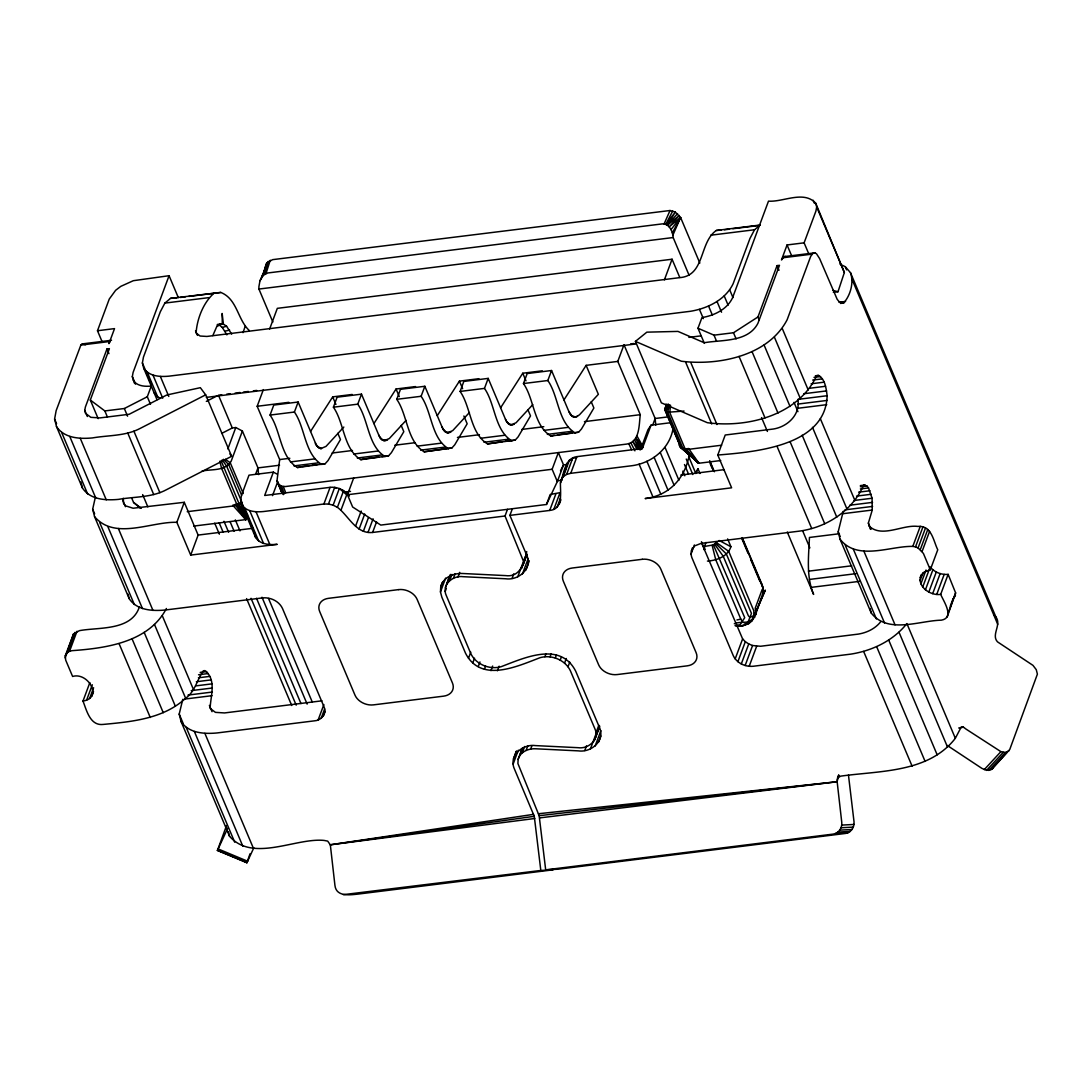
<?xml version="1.0" encoding="UTF-8"?>
<svg xmlns="http://www.w3.org/2000/svg" width="1092" height="1092" viewBox="0 0 1092 1092"><rect width="100%" height="100%" fill="white"/><g stroke="black" fill="none" stroke-linecap="round" stroke-linejoin="round"><path stroke-width="1.5" d="M193.734 526.085L245.714 519.615L245.755 512.981M282.637 492.042L277.559 482.691L282.405 493.502L276.999 480.739L279.675 459.541L257.166 406.279L263.377 389.598M522.112 748.689L518.113 759.459L517.908 763.554L539.148 815.697L545.686 869.86L833.21 834.097C838.738 833.373 842.423 827.668 841.755 822.317L837.318 783.223A10.661 4.095 82.9 0 0 837.114 781.749L838.615 775.183M545.686 869.86L557.944 869.218L845.467 833.455C850.996 832.746 854.681 827.04 854.012 821.675L848.457 775.074M670.543 422.727L651.05 425.157L642.355 448.498L576.958 456.633C564.564 458.217 563.991 473.669 560.428 482.992C560.223 492.437 563.458 509.2 549.713 510.442L509.896 515.383L526.658 555.064C532.964 568.359 518.632 580.685 505.733 578.774L463.063 576.685C452.743 575.143 441.277 585.012 446.328 595.645L470.802 653.589C475.989 664.468 489.639 669.983 501.092 666.707C524.16 657.944 560.196 640.99 575.675 671.13L599.331 727.163C605.65 740.458 591.318 752.798 578.419 750.873L535.749 748.784C528.487 748.361 520.01 751.787 518.113 759.459M247.502 514.837L245.714 519.615L240.8 502.907L232.732 505.241L245.714 519.615L245.877 514.578M182.774 699.317L179.197 714.086L181.081 721.525L229.538 836.267C252.771 862.789 295.522 837.632 324.024 840.417L327.682 841.113L330.289 844.798A10.661 4.095 82.9 0 1 330.494 846.273L334.93 885.353C336.186 897.051 349.809 894.949 358.135 894.075L553.071 869.833L540.813 870.461L534.275 816.311L514.55 769.3C508.23 756.019 522.563 743.679 535.462 745.604L578.132 747.692C588.452 749.221 599.918 739.352 594.867 728.719L570.393 670.788C565.206 659.896 551.556 654.381 540.117 657.671C517.035 666.42 480.999 683.387 465.533 653.234L441.864 597.201L440.472 591.96L440.731 586.854L442.451 582.227M440.731 586.854C443.106 577.258 453.685 572.972 462.776 573.505L505.446 575.593C520.379 577.695 524.269 562.694 526.726 551.583M235.394 504.9L245.714 519.615L246.014 514.55M321.99 700.818L224.529 712.939L215.438 712.366L210.128 708.367C210.469 696.437 216.844 679.756 204.996 670.625L203.399 670.747C197.133 679.429 195.154 691.523 185.64 698.266C163.322 718.85 131.873 721.73 103.112 724.433C90.035 725.962 86.582 710.169 82.992 701.064C103.344 697.911 87.974 671.785 72.604 676.467L65.684 660.087L65.261 655.828L73.533 633.92L79.416 630.657C98.717 627.026 131.695 631.121 139.462 606.647M272.863 322.044L258.927 289.052L258.9 286.65L259.992 280.712L263.022 275.512L266.776 262.899L272.659 259.637L670.038 210.51L675.306 212.08L680.603 217.526L699.836 263.076M838.765 775.102L837.428 778.214L840.594 776.153C879.565 770.638 928.364 773.04 955.336 738.301L906.879 623.573C893.174 640.799 872.085 650.846 850.613 654.149L753.152 666.27C745.29 667.048 736.786 663.103 733.333 655.801L691.796 557.452L690.949 554.217L692.314 547.993M843.256 511.261L838.192 531.79L840.062 539.23L871.211 612.981C887.864 634.343 919.314 620.625 941.331 620.174C955.104 617.69 943.433 601.105 940.69 594.376C930.152 596.068 915.792 585.858 921.389 574.433M947.201 616.912L955.623 592.915L948.129 574.365C941.413 575.02 934.452 572.249 930.166 567.007L922.726 587.018M670.515 405.159L669.792 412.639L685.366 449.508L698.935 463.24L720.734 460.537M689.257 454.9C684.93 478.583 669.191 495.577 645.126 498.566L731.626 487.81L717.785 455.023L725.224 435.012L771.525 429.252C786.336 427.832 800.709 415.274 797.897 399.372L827.135 395.727C826.153 388.643 825.347 379.443 818.577 375.443L816.707 375.58C798.416 415.233 747.488 428.187 707.302 422.686L661.383 402.852L635.421 341.387L646.846 332.159L677.968 331.408L704.217 342.738C721.894 339.612 747.924 342.492 757.903 323.341L779.497 265.301L777.054 265.615L757.957 316.967L733.496 332.746L714.004 335.162L697.979 328.242L701.951 317.581C714.1 315.588 726.999 309.459 732.527 297.87L768.495 201.146C783.128 202.252 803.794 190.131 815.738 203.221L844.362 272.509L838.001 291.728L833.36 292.301M717.785 455.023C754.094 452.047 825.716 446.396 827.135 395.727M870.433 529.211L868.358 523.095L872.249 510.046L872.085 498.239L868.509 487.919L866.898 485.954L863.636 485.107C852.511 510.756 826.467 527.75 798.689 531.217L701.228 543.338L694.608 545.904L691.168 551.064M655.76 425.184L655.145 418.495L623.996 344.744L617.799 361.411L640.294 414.687C638.902 424.597 640.103 442.055 626.562 444.103L285.435 486.541L281.436 486.172L278.501 484.179L282.2 493.447M98.171 418.645L90.308 400.027L109.405 348.662L106.975 348.962L85.394 406.988L84.767 410.36L85.517 413.336L90.841 417.335L99.918 417.908L129.156 414.277L166.789 394.99L200.341 387.687L205.678 394.84L231.64 456.306L165.793 490.049C151.215 497.638 134.22 496.642 118.441 499.385C105.774 500.573 90.076 499.767 82.432 487.96L56.47 426.494L54.6 419.055L56.156 410.633L80.863 345.086L82.269 343.898L111.52 340.267M181.081 721.525C188.725 733.333 204.409 734.138 217.076 732.95L314.551 720.829C321.389 720.502 327.15 713.322 323.969 706.715L282.446 608.38C278.979 601.078 270.488 597.133 262.626 597.897L165.165 610.019C152.498 611.22 136.814 610.414 129.156 598.593L94.554 516.639L92.67 509.2L95.454 496.778M134.548 383.388L132.323 376.644L133.101 372.427L169.069 275.703L133.32 280.699L120.789 286.363L115.629 290.308L109.268 299.044L97.488 330.74L102.075 341.619M157.002 399.658L143.694 368.168L142.383 362.967L143.462 357.07L160.306 311.793L164.865 303.098L170.529 298.362L220.775 292.438C237.264 298.894 237.469 319.519 249.249 330.48M277.327 474.228L273.355 472.14L248.99 475.17L241.55 495.181L240.622 500.232L241.755 504.695L255.596 537.482C260.183 544.567 269.587 545.044 277.191 544.335L190.69 555.091L198.13 535.08L184.289 502.306L133.115 508.23L125.662 505.869L123.587 503.494L123.259 498.266M143.694 368.168C149.044 376.44 160.033 376.999 168.891 376.167L690.335 311.302C707.343 308.517 725.402 299.945 733.142 283.715L749.972 238.438L754.531 229.757L760.196 225.02L716.338 230.467C699.044 242.247 705.268 275.798 679.62 277.655L206.907 336.445L200.095 336.022L196.11 333.019C196.956 319.11 203.385 302.238 214.387 292.902M815.738 203.221L816.679 206.934L815.901 211.152L804.108 242.834L808.708 253.713M839.898 264.032L845.304 266.735L850.477 272.672C854.053 282.651 850.491 295.263 843.679 303.016L840.431 303.426M850.477 272.672L995.849 616.884C1001.869 624.733 991.086 634.548 997.351 641.687A10.633 7.903 20.4 0 0 998.511 642.533L1032.977 665.369L1036.253 669.655L1037.4 674.133L1009.772 749.426L992.178 768.959L986.608 770.351L981.913 768.386L947.269 745.467M762.666 594.703L763.444 590.69L762.107 584.684L742.232 537.633M566.639 466.311L567.417 462.817M669.464 404.968L667.69 412.257L683.264 449.14L698.935 463.24L688.615 448.525C685.448 449.126 680.794 449.208 679.429 445.618L679.388 443.939M753.139 616.871L752.443 619.683C748.73 625.184 741.291 626.972 735.053 625.634L740.007 624.747L744.73 617.703L713.445 544.922L704.504 546.45L704.709 549.426L703.726 549.549M689.079 275.225L673.163 237.537C672.808 231.6 669.41 223.56 662.434 223.874L267.69 272.986L263.022 275.512L265.943 264.783M268.25 261.343L264.469 274.256L266.776 262.899L263.022 275.512M253.835 847.774L246.874 862.762L217.431 850.491L226.535 825.552M246.874 862.762L250.041 853.78M744.362 623.982L748.73 623.614L749.44 621.348L754.654 617.349L763.049 592.683L762.202 589.448L755.254 608.121L755.896 614.509L749.917 617.499L747.911 622.249L744.812 625.129L738.11 626.139M266.038 273.41L270.256 260.237M243.025 332.65L245.181 326.303M734.288 623.75C740.103 621.225 746.587 623.464 752.156 620.611C779.333 557.616 756.606 609.991 752.156 620.611L748.73 623.614M90.308 400.027L104.846 410.933L124.338 408.517L147.297 396.751L151.269 386.077C144.936 386.664 137.087 386.268 133.265 380.357M65.124 657.916L73.533 633.92M65.261 655.828L67.554 652.374L74.993 632.364M67.554 652.374L69.56 651.269L77 631.258M212.804 335.613L216.68 326.767L219.315 324.365L222.304 323.86L222.154 313.459L223.41 324.147L226.563 326.221L231.681 334.138M82.992 701.064L89.858 682.582M86.596 700.163L92.315 684.78M89.599 698.498L93.612 687.728M91.81 696.177L93.516 691.55M190.69 555.091L176.849 522.317L184.289 502.306M269.642 328.979L277.327 308.34L672.071 259.227L679.756 277.45M227.846 448.921L235.79 427.532L242.397 431.026L257.971 467.895L258.586 474.583M242.397 431.026L231.231 461.042C225.73 471.307 211.52 469.028 202.102 471.021M337.837 433.306L340.472 439.544L328.037 460.551L325.17 463.731L297.474 467.553C280.043 457.07 280.972 430.698 270.052 415.069L273.778 405.064L298.143 402.033L315.383 442.874L316.953 445.877L320.475 448.703L325.989 446.41L343.83 427.054M255.624 474.215L257.971 467.895L279.566 465.219M321.84 464.523C304.409 454.04 305.351 427.668 294.417 412.039L298.143 402.033M273.355 472.14L264.673 495.481L330.084 487.346C337.551 486.554 344.826 490.253 349.385 496.068M272.522 495.632L277.682 481.777M401.187 425.416L403.822 431.668L391.386 452.675L388.534 455.855L360.824 459.677C343.407 449.194 344.335 422.822 333.401 407.193L337.128 397.188L361.493 394.157L378.733 434.998L380.316 437.988L383.824 440.813L389.339 438.534L406.06 420.379M385.189 456.647C367.772 446.164 368.7 419.792 357.767 404.163L361.493 394.157M241.755 504.695C246.342 511.779 255.746 512.271 263.349 511.547L323.887 504.026L330.084 487.346M323.887 504.026L328.474 504.04L334.684 487.36L336.118 488.124M328.474 504.04L333.128 505.173L339.339 488.506L346.669 494.731M507.507 509.322L505.023 515.997L372.604 532.459C355.965 534.206 348.744 515.779 337.414 507.33L343.611 490.649L342.083 490.308M340.936 510.292L347.147 493.625M557.33 481.558L552.143 469.273L558.34 452.593L563.527 464.892L557.33 481.558L546.491 504.477L380.794 525.088L352.648 507.016L347.461 494.731L353.658 478.05M463.882 415.984L467.171 423.778L454.75 444.799L451.883 447.979L424.187 451.801C406.756 441.318 407.685 414.946 396.751 399.317L400.477 389.312L424.843 386.281L442.096 427.108L443.666 430.112L447.174 432.937L452.689 430.644L469.423 412.503M355.555 526.194L361.193 511.029M359.077 529.156L364.714 514.004M363.363 531.313L368.427 517.663M368.004 532.446L373.082 518.809M448.553 448.771C431.122 438.288 432.05 411.916 421.116 396.287L424.843 386.281M372.604 532.459L376.563 521.853M318.154 719.942L323.874 704.545M321.157 718.277L324.597 709.036M323.368 715.942L325.088 711.329M527.886 409.664L530.521 415.902L518.099 436.909L515.233 440.09L487.537 443.912C470.106 433.428 471.034 407.057 460.114 391.427L463.827 381.422L488.192 378.392L505.446 419.232L507.016 422.235L510.537 425.061L516.052 422.768L532.773 404.627M511.902 440.881C494.471 430.398 495.399 404.026 484.479 388.397L488.192 378.392M440.472 591.96L445.618 578.105M445.427 587.36L449.44 576.59M446.942 583.66L450.382 574.419M445.222 591.441L446.369 588.37M449.672 580.562L451.965 574.406M591.25 401.774L593.884 408.026L581.449 429.033L578.583 432.214L550.887 436.036C533.456 425.552 534.384 399.181 523.464 383.551L527.19 373.546L551.556 370.516L568.795 411.356L572.112 416.339L575.634 417.035L579.402 414.892L598.361 394.321L586.117 365.356L617.799 361.411M453.439 578.282L455.159 573.669M457.998 576.958L459.718 572.345M575.252 433.005C557.821 422.522 558.763 396.15 547.829 380.521L551.556 370.516M509.896 515.383L512.38 508.722M468.482 658.285L470.775 652.129M472.822 662.83L474.529 658.203M478.241 666.543L479.961 661.929M512.066 578.419L513.786 573.805M517.772 576.767L525.211 556.756M521.567 568.618L526.726 554.763M484.425 669.219L485.558 666.147M523.082 564.905L527.095 554.135M546.491 504.477L550.204 494.471L560.046 492.656L553.835 509.336M522.467 573.914L528.2 558.517M525.88 570.051L529.32 560.81M549.713 510.442L555.924 493.761M560.428 482.992L566.065 467.84M490.95 670.679L492.669 666.052M561.22 479.484L563.349 476.535L569.546 459.868L572.276 459.705M563.349 476.535L566.625 474.419L572.836 457.739L575.73 457.998M557.125 507.207L560.496 498.116M497.406 670.816L499.126 666.202M559.254 504.258L560.933 499.713M566.625 474.419L570.747 473.314L576.958 456.633M664.386 279.88L672.071 259.227M544.894 656.729L546.041 653.644M550.068 656.838L551.201 653.753M513.417 758.954L516.27 751.255M515.315 754.313L516.461 751.241M513.158 764.059L518.304 750.204M555.282 657.998L556.429 654.913M519.628 755.76L522.495 748.061M522.358 752.661L524.651 746.505M526.126 750.381L527.846 745.768M560.223 660.141L561.37 657.056M640.458 449.877L647.897 429.866L651.05 425.157M530.685 749.057L531.831 745.986M652.798 424.815L655.145 418.495L668.44 416.844M564.564 663.117L566.284 658.503M568.031 666.748L569.751 662.121M666.134 403.931L665.028 410.264L680.603 447.147L698.935 463.24L693.393 457.029M673.122 428.282C669.696 448.962 651.419 463.377 631.285 465.793L570.747 473.314M584.752 750.518L586.459 745.904M595.986 732.923L598.839 725.224M590.444 748.866L597.324 730.398M594.253 740.717L598.839 728.391M595.768 737.004L599.781 726.235M699.999 473.518L698.034 468.85L695.822 473.505L688.629 456.456M595.154 746.013L600.887 730.63M598.566 742.151L600.859 735.994M804.108 242.834L787.059 244.963L781.476 259.964L784.029 256.606L814.864 252.853L816.529 253.808L819.628 258.613L837.168 299.29L839.325 301.911L843.679 303.016M690.949 554.217L694.389 544.976M704.504 546.45L705.992 542.451M727.627 538.916L730.917 546.71C727.818 556.429 716.789 560.496 707.439 561.083M735.175 658.913L742.615 638.902L701.883 543.693M737.892 661.697L745.331 641.687L742.615 638.902M741.291 663.963L748.73 643.952L745.331 641.687M745.14 665.533L752.579 645.522L760.592 646.259L858.053 634.138C866.638 632.814 875.074 628.801 880.562 621.908M749.18 666.325L756.633 646.314M840.062 539.23C856.715 560.592 888.165 546.874 910.182 546.409L912.816 546.382L920.256 526.371C932.049 527.231 933.592 541.468 937.755 549.767L930.302 569.792L923.696 572.345L920.242 577.504M912.816 546.382L915.519 546.901L922.958 526.89M930.302 569.792L923.382 553.398L918.085 547.952L925.525 527.941M920.351 549.453L927.791 529.443M922.153 551.31L929.606 531.299M920.037 580.657L922.89 572.959M920.884 583.892L926.03 570.038M925.429 589.803L932.882 569.792M928.828 592.055L936.281 572.044M932.691 593.639L940.13 573.628M936.731 594.417L944.171 574.406M940.69 594.376L948.129 574.365M950.313 606.156L953.179 598.457M948.184 612.926L955.623 592.915M668.659 404.572L666.065 411.452L681.64 448.334L687.796 449.426L721.621 445.222M265.806 266.885L261.425 277.6L263.895 273.328L259.992 280.712M836.991 780.138L838.793 775.743M672.877 235.162L680.603 217.526L669.205 226.877L679.374 215.438L667.362 225.211L675.306 212.08L665.779 224.338L672.727 211.029M954.654 596.901L955.486 595.003M664.113 223.887L670.038 210.51M227.764 828.105L217.431 850.491M668.14 403.972L665.028 410.264L667.69 412.257L684.056 411.07M560.496 470.788L563.527 464.892L566.857 464.469M814.864 252.853L813.267 252.975L810.714 256.333L787.155 319.71C768.345 355.992 718.399 365.888 681.34 361.22L635.421 341.387M672.344 232.883L680.603 217.526L671.02 229.579M69.56 651.269L71.963 650.668C106.047 648.238 148.826 642.273 166.407 608.49M713.445 544.922L716.953 541.728M955.336 738.301L961.192 727.108L962.816 726.794L965.11 728.405A10.633 7.903 20.4 0 0 966.27 729.251L1000.9 751.637L1005.459 752.47L1008.831 750.955M667.13 404.613L664.646 408.777L679.579 444.116M992.178 768.959L993.119 767.43M310.551 431.449L332.705 396.874L352.197 394.458M373.914 423.56L396.055 388.998L415.561 386.568M437.264 415.683L459.418 381.122L478.91 378.692M500.614 407.807L522.768 373.232L542.26 370.816M563.963 399.918L586.117 365.356M696.232 471.539L698.034 468.85M667.362 225.211L677.572 213.582M984.247 769.642L1000.9 751.637M986.608 770.351L1003.248 752.347M988.806 770.474L1005.459 752.47M990.703 769.997L1007.356 751.992M205.678 394.84L139.831 428.583C125.266 436.172 108.258 435.176 92.479 437.919C79.812 439.107 64.128 438.302 56.47 426.494M206.333 401.392L216.939 395.959M221.662 433.415L232.296 427.968L235.79 427.532M740.717 625.989L743.27 625.593M216.858 326.071L219.478 325.17L222.304 327.464L226.877 334.862M222.304 327.464L226.563 326.221M387.523 440.021C383.579 442.233 380.057 438.588 378.733 434.998M297.474 467.553L300.805 466.762M450.873 432.132C446.928 434.343 443.407 430.712 442.096 427.108M360.824 459.677L363.049 459.145M514.223 424.256C510.278 426.467 506.756 422.836 505.446 419.232M424.187 451.801L451.883 447.979M577.572 416.38C573.641 418.591 570.106 414.946 568.795 411.356M487.537 443.912L502.238 441.714M550.887 436.036L554.217 435.244M225.02 331.163L229.607 330.084M736.923 619.942L740.826 619.137L742.56 622.017M958.721 728.009L963.485 727.176M534.807 818.495L330.289 844.798L533.565 814.345M330.289 844.798L534.275 816.311M180.289 297.474L185.34 296.833M188.725 296.423L220.775 292.438M724.406 229.784L729.47 229.156M732.841 228.733L759.841 225.375M258.927 289.052L673.163 237.537M164.865 303.098L208.722 297.652M710.674 235.217L754.531 229.757M97.488 330.74L114.537 328.61L108.954 343.625L110.101 341.455L80.863 345.086M217.24 324.488L222.304 323.86M218.345 324.774L223.41 324.147M782.609 257.794L811.861 254.163M839.066 302.252L845.563 301.447M221.772 394.772L218.455 395.181L232.296 427.968M226.767 394.144L230.098 393.734M235.094 393.12L240.076 392.492M243.407 392.083L248.403 391.455M253.385 390.84L256.716 390.431M630.657 343.912L633.988 343.502M206.361 397.392L636.39 343.898M688.875 337.373L700.723 335.899M257.166 406.279L288.848 402.334M270.052 415.069L294.417 412.039M333.401 407.193L357.767 404.163M396.751 399.317L421.116 396.287M460.114 391.427L484.479 388.397M523.464 383.551L547.829 380.521M815.328 375.853L818.577 375.443M814.018 377.368L820.515 376.563M812.666 380.071L822.413 378.856M811.124 383.783L824.119 382.173M809.295 388.302L825.538 386.281M803.835 393.734L826.576 390.909M279.675 459.541L289.83 458.285M332.159 453.016L352.47 450.491M394.799 445.222L415.11 442.697M457.439 437.428L479.456 434.698M521.785 429.429L543.789 426.685M584.425 421.635L640.294 414.687M290.445 461.916L314.81 458.886M353.794 454.026L378.16 450.996M417.158 446.15L441.523 443.12M480.507 438.274L504.873 435.244M543.857 430.385L568.222 427.354M293.925 465.902L318.291 462.872M357.289 458.012L381.654 454.982M420.638 450.136L445.004 447.106M483.988 442.26L508.353 439.23M547.338 434.37L571.703 431.34M797.965 404.067L827.204 400.423M302.429 466.571L308.927 465.752M312.175 465.356L317.049 464.742M320.297 464.346L325.17 463.731M364.168 458.886L378.788 457.07M382.036 456.661L388.534 455.855M505.487 441.305L515.233 440.09M557.466 434.848L572.085 433.019M575.334 432.623L578.583 432.214M797.515 408.312L826.753 404.668M187.237 511.684L234.589 505.801L242.206 502.989L226.631 466.107L222.331 460.087L221.116 460.742L245.714 519.615L245.509 512.953M343.871 492.205L350.532 491.373M347.461 494.731L552.143 469.273M176.849 522.317C151.283 521.389 114.769 540.595 94.554 516.639M556.865 480.917L561.916 480.289M198.13 535.08L253.03 528.255M680.848 475.034L724.105 469.656M860.346 485.599L865.219 484.998M860.387 486.759L866.898 485.954M860.387 488.929L868.509 487.919M858.612 492.164L869.983 490.758M856.578 496.096L871.198 494.28M854.217 500.464L872.085 498.239M849.822 505.214L872.563 502.375M845.003 509.841L872.617 506.401M842.997 513.69L872.249 510.046M839.393 533.729L809.445 537.455C808.681 556.401 806.033 576.371 813.622 594.417L787.277 532.036M808.462 571.171L851.733 565.793M809.431 579.442L856.032 573.655M811.192 587.373L859.445 581.367M200.164 672.399L206.661 671.58M198.539 674.76L208.285 673.546M198.389 677.804L209.76 676.385M196.355 681.736L210.974 679.907M195.618 685.899L211.862 683.879M191.223 690.635L212.339 688.015M188.029 695.072L212.394 692.041M184.398 699.112L212.012 695.686M540.813 870.461L343.325 894.662M539.68 817.894L837.114 781.749L538.438 813.745M539.148 815.697L837.114 781.749M716.338 230.467L721.129 230.112M170.529 298.362L176.918 297.884M784.029 256.606L785.626 256.497M82.269 343.898L85.531 344.744M841.741 825.088L853.999 824.46M841.058 827.763L853.316 827.122M839.748 830.138L852.006 829.511M837.933 832.063L850.19 831.435M835.694 833.414L847.952 832.787M920.256 526.371L917.621 526.399C902.593 524.46 881.858 538.247 869.109 526.071M833.059 290.458L838.001 291.728M915.519 546.901L918.085 547.952M748.73 643.952L752.579 645.522M218.263 848.989L247.693 861.26M217.718 850.054L247.147 862.325M217.431 850.258L246.86 862.53M154.081 392.751L157.698 396.915L160.538 398.334M333.128 505.173L337.414 507.33M719.164 540.499L730.917 546.71M716.475 542.601L728.705 551.364L753.794 610.769L753.835 615.984M225.361 459.309L230.262 462.803L243.243 493.543M131.6 497.802L133.565 502.457L141.359 508.312M133.565 502.457L140.049 507.971M680.166 447.024L698.935 463.24L685.953 448.867M681.572 448.089L698.935 463.24L693.188 457.562M679.429 445.618L698.935 463.24L683.551 448.703M684.902 450.054L698.935 463.24L680.603 447.147L680.22 445.659M715.683 543.475L726.344 553.958L751.446 613.363L749.917 617.499L748.348 615.724L723.259 556.319L714.659 544.253M223.355 459.295L228.692 464.537L241.673 495.263M570.174 413.909L572.112 416.339L575.552 416.775M506.825 421.785L508.763 424.228L512.203 424.665M443.461 429.675L445.413 432.104L448.853 432.541M380.112 437.551L382.05 439.98L385.49 440.417M316.762 445.427L318.7 447.87C326.822 449.931 315.001 447.57 315.383 442.874M993.775 614.496L995.849 616.884M760.551 582.896L762.107 584.684L763.444 590.69M641.932 448.989L634.425 439.912L639.885 449.317M639.502 449.672L632.732 441.455L637.155 449.549M642.97 447.215L635.831 438.124L641.413 447.583M229.893 453.972L231.64 456.306M244.922 509.691L245.714 519.615L237.196 505.255L221.621 468.386L219.82 461.22M636.964 435.967L642.424 445.727M630.821 442.71L634.916 450.832M276.999 480.739L281.245 489.161M238.152 504.108L245.714 519.615L244.321 509.677M628.774 443.598L631.572 449.727M852.361 280.112L997.733 624.324M845.304 266.735L846.628 269.874M816.679 206.934L844.362 272.509M813.144 200.245L814.468 203.371M787.059 244.963L791.673 255.883M777.054 265.615L779.019 270.27M868.358 523.095L871.007 529.374M782.282 328.542L808.23 390.008M820.351 418.686L854.968 500.641M774.419 337.196L800.381 398.662M812.489 427.341L847.105 509.295M899.016 632.227L947.474 746.955M863.868 551.091L895.031 624.842M757.957 316.967L759.268 320.079M794.007 402.347L797.938 411.657M853.357 549.221L884.506 622.972M764.1 345.058L790.062 406.524M802.17 435.217L836.786 517.171M888.711 640.089L937.168 754.831M845.235 545.167L876.385 618.932M838.192 531.79L840.171 536.5M729.729 289.899L732.978 297.584M752.033 351.624L777.995 413.09M790.117 441.769L824.719 523.723M876.644 646.655L925.101 761.383M724.228 295.959L728.118 305.173M733.496 332.746L736.09 338.889M717.007 301.474L721.553 312.23M739.052 356.415L765.001 417.881M777.122 446.56L811.725 528.514M863.649 651.446L912.107 766.174M761.561 417.608L767.403 431.436M708.558 306.06L712.448 315.274M802.62 530.739L809.868 547.897M714.004 335.162L716.598 341.305M699.467 309.418L703.357 318.632M697.979 328.242L704.367 343.338M691.018 363.076L716.966 424.542M685.803 362.558L711.752 424.024M709.773 460.769L714.414 471.744M709.677 461.425L713.649 470.843M742.137 538.288L762.666 586.923M710.209 463.69L712.189 468.386M742 538.984L747.965 553.098M750.613 559.377L759.896 581.34M686.267 459.063L692.806 474.542M684.479 464.523L688.41 473.805M682.828 471.13L684.793 475.784M740.826 619.137L715.738 559.718L712.148 545.399M665.042 447.447L678.896 480.221M701.446 541.714L704.709 549.426M660.332 452.634L674.173 485.408M654.135 457.357L667.99 490.131M646.901 461.288L660.742 494.062M639.107 464.168L652.948 496.942M522.768 373.232L525.989 380.862M459.418 381.122L462.639 388.738M505.023 515.997L523.3 560.824M396.055 388.998L399.276 396.614M332.705 396.874L335.926 404.504M195.536 330.794L197.488 335.394M169.069 275.703L178.337 297.638M256.033 511.807L269.874 544.594M249.727 510.687L263.568 543.475M244.854 508.258L258.695 541.045M240.622 500.232L248.539 518.959M249.85 522.085L251.829 526.767M235.34 519.888L239.981 530.889M268.523 598.471L312.339 702.211M230.139 521.812L234.125 531.231M261.998 597.242L307.139 704.122M223.983 521.28L228.624 532.282M256.511 598.293L300.983 703.603M160.36 376.467L168.796 396.451M219.192 522.863L223.178 532.295M251.051 598.307L296.191 705.173M153.003 375.157L162.735 398.211M214.728 523.177L219.369 534.179M246.587 598.621L291.728 705.5M147.311 372.331L157.698 396.915M142.383 362.967L151.46 384.48M147.297 396.751L150.491 404.299M132.323 376.644L135.517 384.193M106.975 348.962L108.954 353.644M124.338 408.517L127.573 416.188M133.906 431.203L159.869 492.669M127.791 433.142L153.74 494.608M142.656 494.594L147.843 506.893M104.846 410.933L107.439 417.089M84.767 410.36L87.36 416.516M122.836 500.518L125.457 506.702M209.377 705.391L212.025 711.684M162.353 615.861L193.502 689.612M80.289 438.356L106.252 499.822M118.359 528.501L152.976 610.455M204.886 733.387L253.344 848.115M154.491 624.501L185.64 698.266M69.779 436.486L95.727 497.952M107.849 526.631L142.465 608.585M194.376 731.517L242.834 846.245M61.657 432.446L87.606 493.898M99.727 522.59L134.343 604.545M186.254 727.477L234.712 842.205M54.6 419.055L56.552 423.669M92.67 509.2L94.635 513.841M179.197 714.086L183.183 723.518M144.171 632.377L175.321 706.128M132.105 638.929L163.254 712.694M119.11 643.72L150.273 717.485M283.292 486.568L285.735 492.738M281.436 486.172L284.343 493.898M283.292 494.635L279.811 485.353L282.391 493.352M870.092 608.517L871.211 612.981M254.463 533.019L255.596 537.482M228.405 831.804L229.538 836.267M128.037 594.13L129.156 598.593M80.931 482.009L82.432 487.96M242.547 504.654L245.714 519.615M398.648 589.612L328.474 598.334A14.892 11.07 20.4 0 0 319.669 611.506L354.968 695.099A14.892 11.07 20.4 0 0 373.464 704.872L443.639 696.15A14.892 11.07 20.4 0 0 452.443 682.978L417.13 599.385A14.892 11.07 20.4 0 0 398.648 589.612M642.314 559.295L572.14 568.031A14.892 11.07 20.4 0 0 563.336 581.203L598.634 664.796A14.892 11.07 20.4 0 0 617.13 674.569L687.305 665.833A14.892 11.07 20.4 0 0 696.109 652.661L660.797 569.068A14.892 11.07 20.4 0 0 642.314 559.295"/></g></svg>
